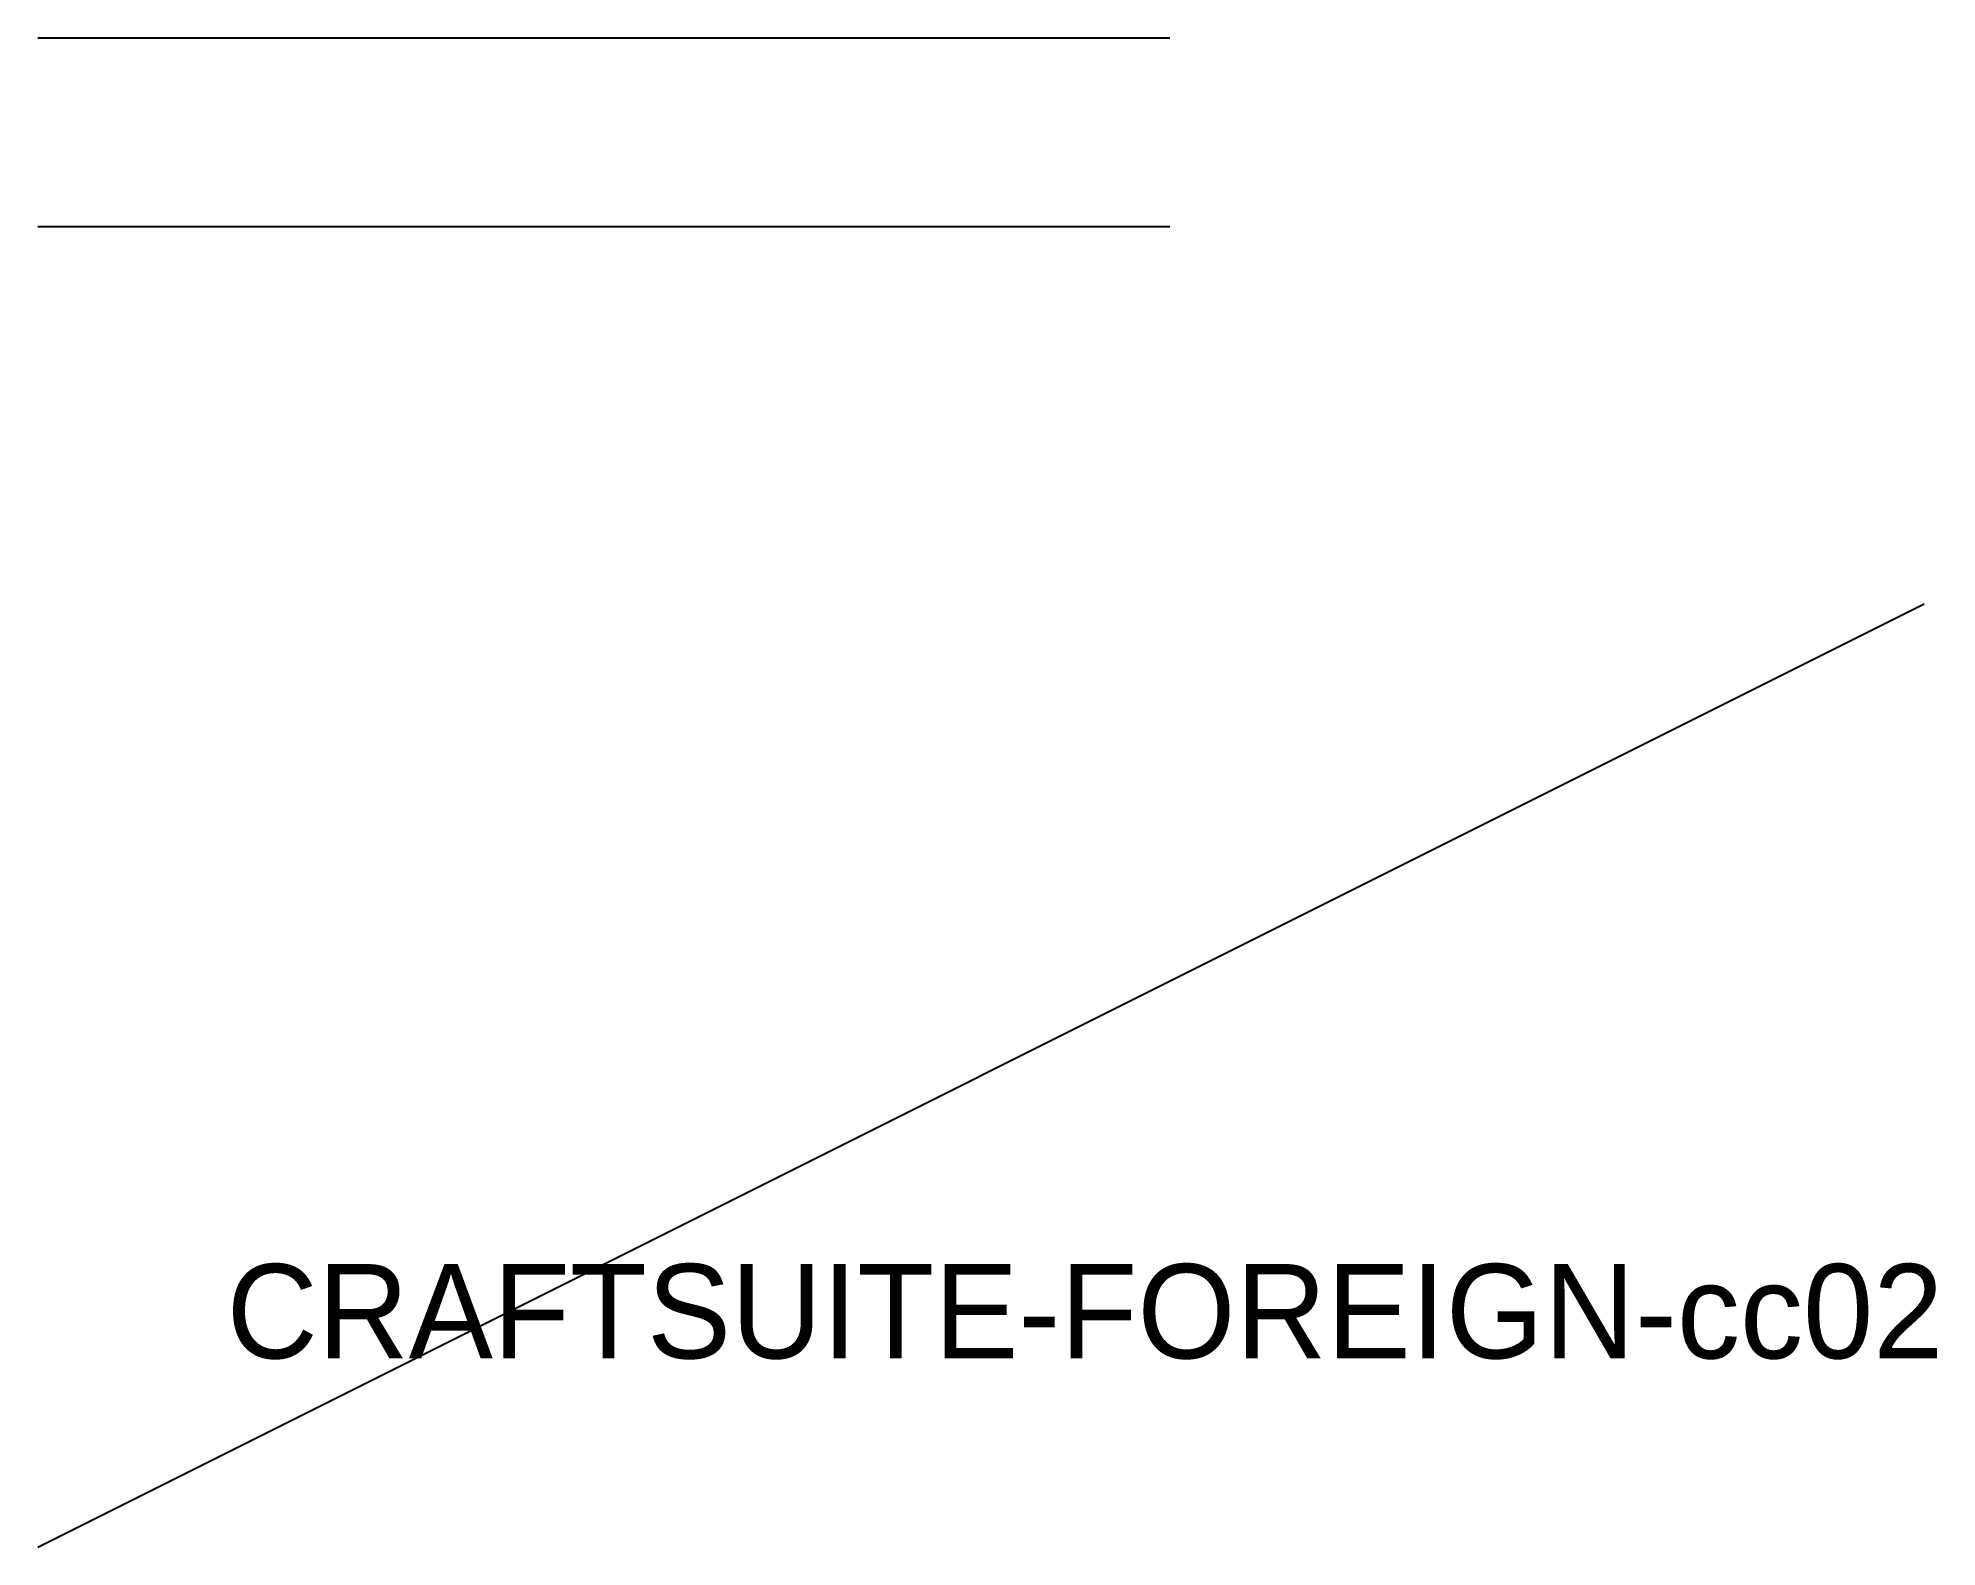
# Model space of a CAD drawing. Header units: millimetres. Extents: x 0 to 10.1, y 0 to 8.
import ezdxf

# ---------------------------------------------------------------- set-up
doc = ezdxf.new("R2010")
doc.units = ezdxf.units.MM

msp = doc.modelspace()

# ---------------------------------------------------------------- linework, layer by layer
for p, q in [((0, 8), (6, 8)), ((0, 7), (6, 7)), ((0, 0), (10, 5))]:
    msp.add_line(p, q)

# ---------------------------------------------------------------- texts
msp.add_text('CRAFTSUITE-FOREIGN-cc02', height=0.5).set_placement((1, 1))

doc.saveas('drawing.dxf')
